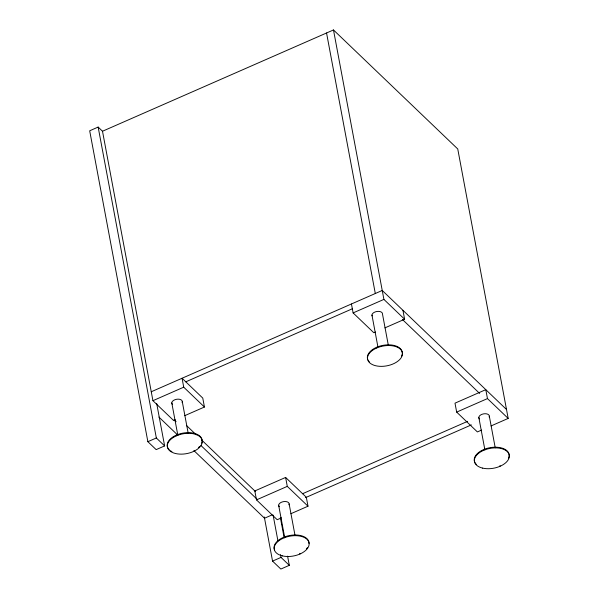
<?xml version="1.0" encoding="UTF-8"?>
<svg xmlns="http://www.w3.org/2000/svg" width="599" height="599" viewBox="0 0 599 599"><rect width="100%" height="100%" fill="white"/><g stroke="black" fill="none" stroke-linecap="round" stroke-linejoin="round"><path stroke-width="0.9" d="M102.616 131.346L98.154 127.07L89.685 130.784L147.871 441.695L156.159 449.632L164.628 445.918L156.706 403.606M491.068 425.926L508.177 418.424L457.748 148.971L333.478 29.95L102.504 131.241L152.932 400.694L173.643 420.528L175.357 419.779M151.262 391.761L382.237 290.47L506.499 409.491M185.772 381.833L352.526 308.702M152.932 400.694L183.728 387.186L204.439 407.028L184.762 415.654M351.441 303.978L353.111 312.91L383.907 299.403L404.617 319.245L384.94 327.87M375.528 331.996L373.821 332.745L353.111 312.91M147.871 441.695L156.339 437.981L164.628 445.918M290.889 513.71L307.998 506.207L306.329 497.275L285.611 477.44L254.815 490.948L256.492 499.88L277.202 519.715L281.478 517.843M256.492 499.88L287.288 486.373L307.998 506.207M487.466 398.59L485.789 389.657L454.993 403.164L456.67 412.097L487.466 398.59L508.177 418.424M302.585 493.711L467.624 421.337M305.46 497.657L471.353 424.908M272.148 514.885L264.526 518.232L193.881 450.568M481.656 430.06L477.381 431.931L456.67 412.097M272.552 561.113L281.021 557.399L289.31 565.336L280.841 569.05L272.552 561.113L264.294 516.959M402.318 319.379L479.642 393.438M186.723 425.724L196.18 434.777M201.578 439.951L255.593 491.689M174.092 419.787L176.113 421.718M201.009 445.566L256.851 499.049M158.9 417.054L177.738 435.099M479.522 418.933L479.005 418.259A5.309 3.017 -10.6 0 1 482.098 414.268A5.309 3.017 -10.6 0 1 488.634 414.763L489.151 415.436A5.309 3.017 -10.6 0 1 489.136 417.024M279.344 506.717L278.827 506.043A5.309 3.017 -10.6 0 1 281.919 502.052A5.309 3.017 -10.6 0 1 288.456 502.546L288.973 503.22A5.309 3.017 -10.6 0 1 288.958 504.807M172.422 404.295L171.958 403.681A5.309 3.017 -10.6 0 1 175.05 399.69A5.309 3.017 -10.6 0 1 181.587 400.192L182.103 400.866A5.309 3.017 -10.6 0 1 182.089 402.446M499.993 465.55L500.12 466.239M489.323 416.208L495.231 447.775M478.833 417.488L484.905 449.954M402.947 310.304L404.617 319.245M333.478 29.95L383.907 299.403M388.362 345.421L382.454 313.854A5.309 3.017 -10.6 0 0 382.282 313.082L381.765 312.408A5.309 3.017 -10.6 0 0 375.229 311.907A5.309 3.017 -10.6 0 0 372.129 315.898M326.552 32.99L375.303 293.51M371.964 315.126L377.872 346.694M376.554 347.315L376.681 348.004A17.685 10.071 -10.6 0 0 375.768 365.757A17.685 10.071 -10.6 0 0 402.438 354.061A17.685 10.071 -10.6 0 0 376.681 348.004M285.611 477.44L287.288 486.373M299.814 553.334L299.942 554.023M289.145 503.991L295.052 535.558M278.655 505.271L284.735 537.737M280.354 517.506L284.143 537.737M287.587 556.134L289.31 565.336M273.107 515.088L277.929 540.845M280.504 554.644L281.021 557.399M204.439 407.028L202.769 398.088L182.059 378.254L183.728 387.186M182.276 401.637L188.183 433.204M171.786 402.91L177.858 435.376M176.376 435.099L176.503 435.787A17.685 10.071 -10.6 0 0 175.597 453.54A17.685 10.071 -10.6 0 0 202.267 441.845A17.685 10.071 -10.6 0 0 176.503 435.787M98.154 127.07L156.339 437.981M476.31 464.367A17.685 10.071 -10.6 0 1 489.945 447.7A17.685 10.071 -10.6 0 1 508.454 458.452M169.262 449.789A17.685 10.071 -10.6 0 1 182.328 433.234A17.685 10.071 -10.6 0 1 201.698 443.193M199.534 446.532A17.685 10.071 -10.6 0 1 198.494 447.535M171.928 451.609A17.685 10.071 -10.6 0 1 170.475 450.77M307.474 547.583A17.685 10.071 -10.6 0 1 306.403 548.894M274.514 549.867A17.685 10.071 -10.6 0 1 289.766 535.484A17.685 10.071 -10.6 0 1 309.009 543.518M402.243 354.046A17.685 10.071 -10.6 0 1 401.585 356.091M369.433 362.006A17.685 10.071 -10.6 0 1 368.228 360.523M367.816 359.722A17.685 10.071 -10.6 0 1 383.075 345.338A17.685 10.071 -10.6 0 1 402.311 353.373M482.644 468.119A17.685 10.071 -10.6 0 0 509.315 456.423A17.685 10.071 -10.6 0 0 483.55 450.366A17.685 10.071 -10.6 0 0 482.644 468.119M282.466 555.902A17.685 10.071 -10.6 0 0 309.136 544.206A17.685 10.071 -10.6 0 0 283.372 538.149A17.685 10.071 -10.6 0 0 282.466 555.902"/></g></svg>
